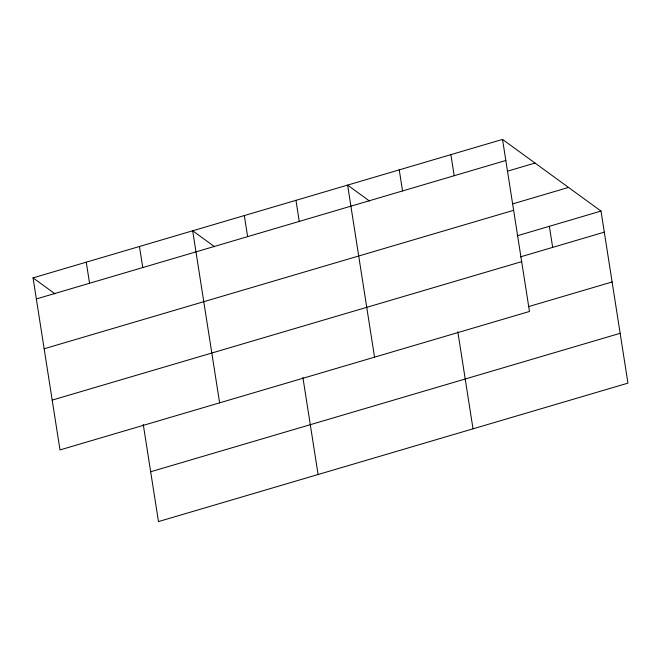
<?xml version="1.0" encoding="UTF-8"?>
<svg xmlns="http://www.w3.org/2000/svg" width="661" height="661" viewBox="0 0 661 661"><rect width="100%" height="100%" fill="white"/><g stroke="black" fill="none" stroke-linecap="round" stroke-linejoin="round"><path stroke-width="0.99" d="M502.525 139.413L529.469 311.471L59.994 449.926L33.05 277.868L502.525 139.413L601.006 211.074L627.95 383.132L158.475 521.587L143.263 424.461M36.347 298.946L505.83 160.491M507.739 171.108L535.022 163.06M512.969 203.803L568.51 187.427M44.155 348.768L513.63 210.314M517.208 235.787L601.006 211.074M520.513 256.865L604.311 232.151M52.194 400.103L521.669 261.649M528.313 306.687L612.111 281.974M150.667 471.764L620.15 333.309M369.532 201.06L347.603 185.105L374.547 357.163M214.61 246.751L192.673 230.788L219.617 402.855M33.05 277.868L54.987 293.831M549.365 226.302L552.662 247.379M450.885 154.641L454.19 175.719M457.809 331.69L473.02 428.824M399.244 169.869L402.541 190.946M295.954 200.333L299.259 221.41M302.887 377.381L318.098 474.515M244.314 215.56L247.619 236.638M139.463 246.487L142.768 267.565M86.261 262.177L89.557 283.255"/></g></svg>
